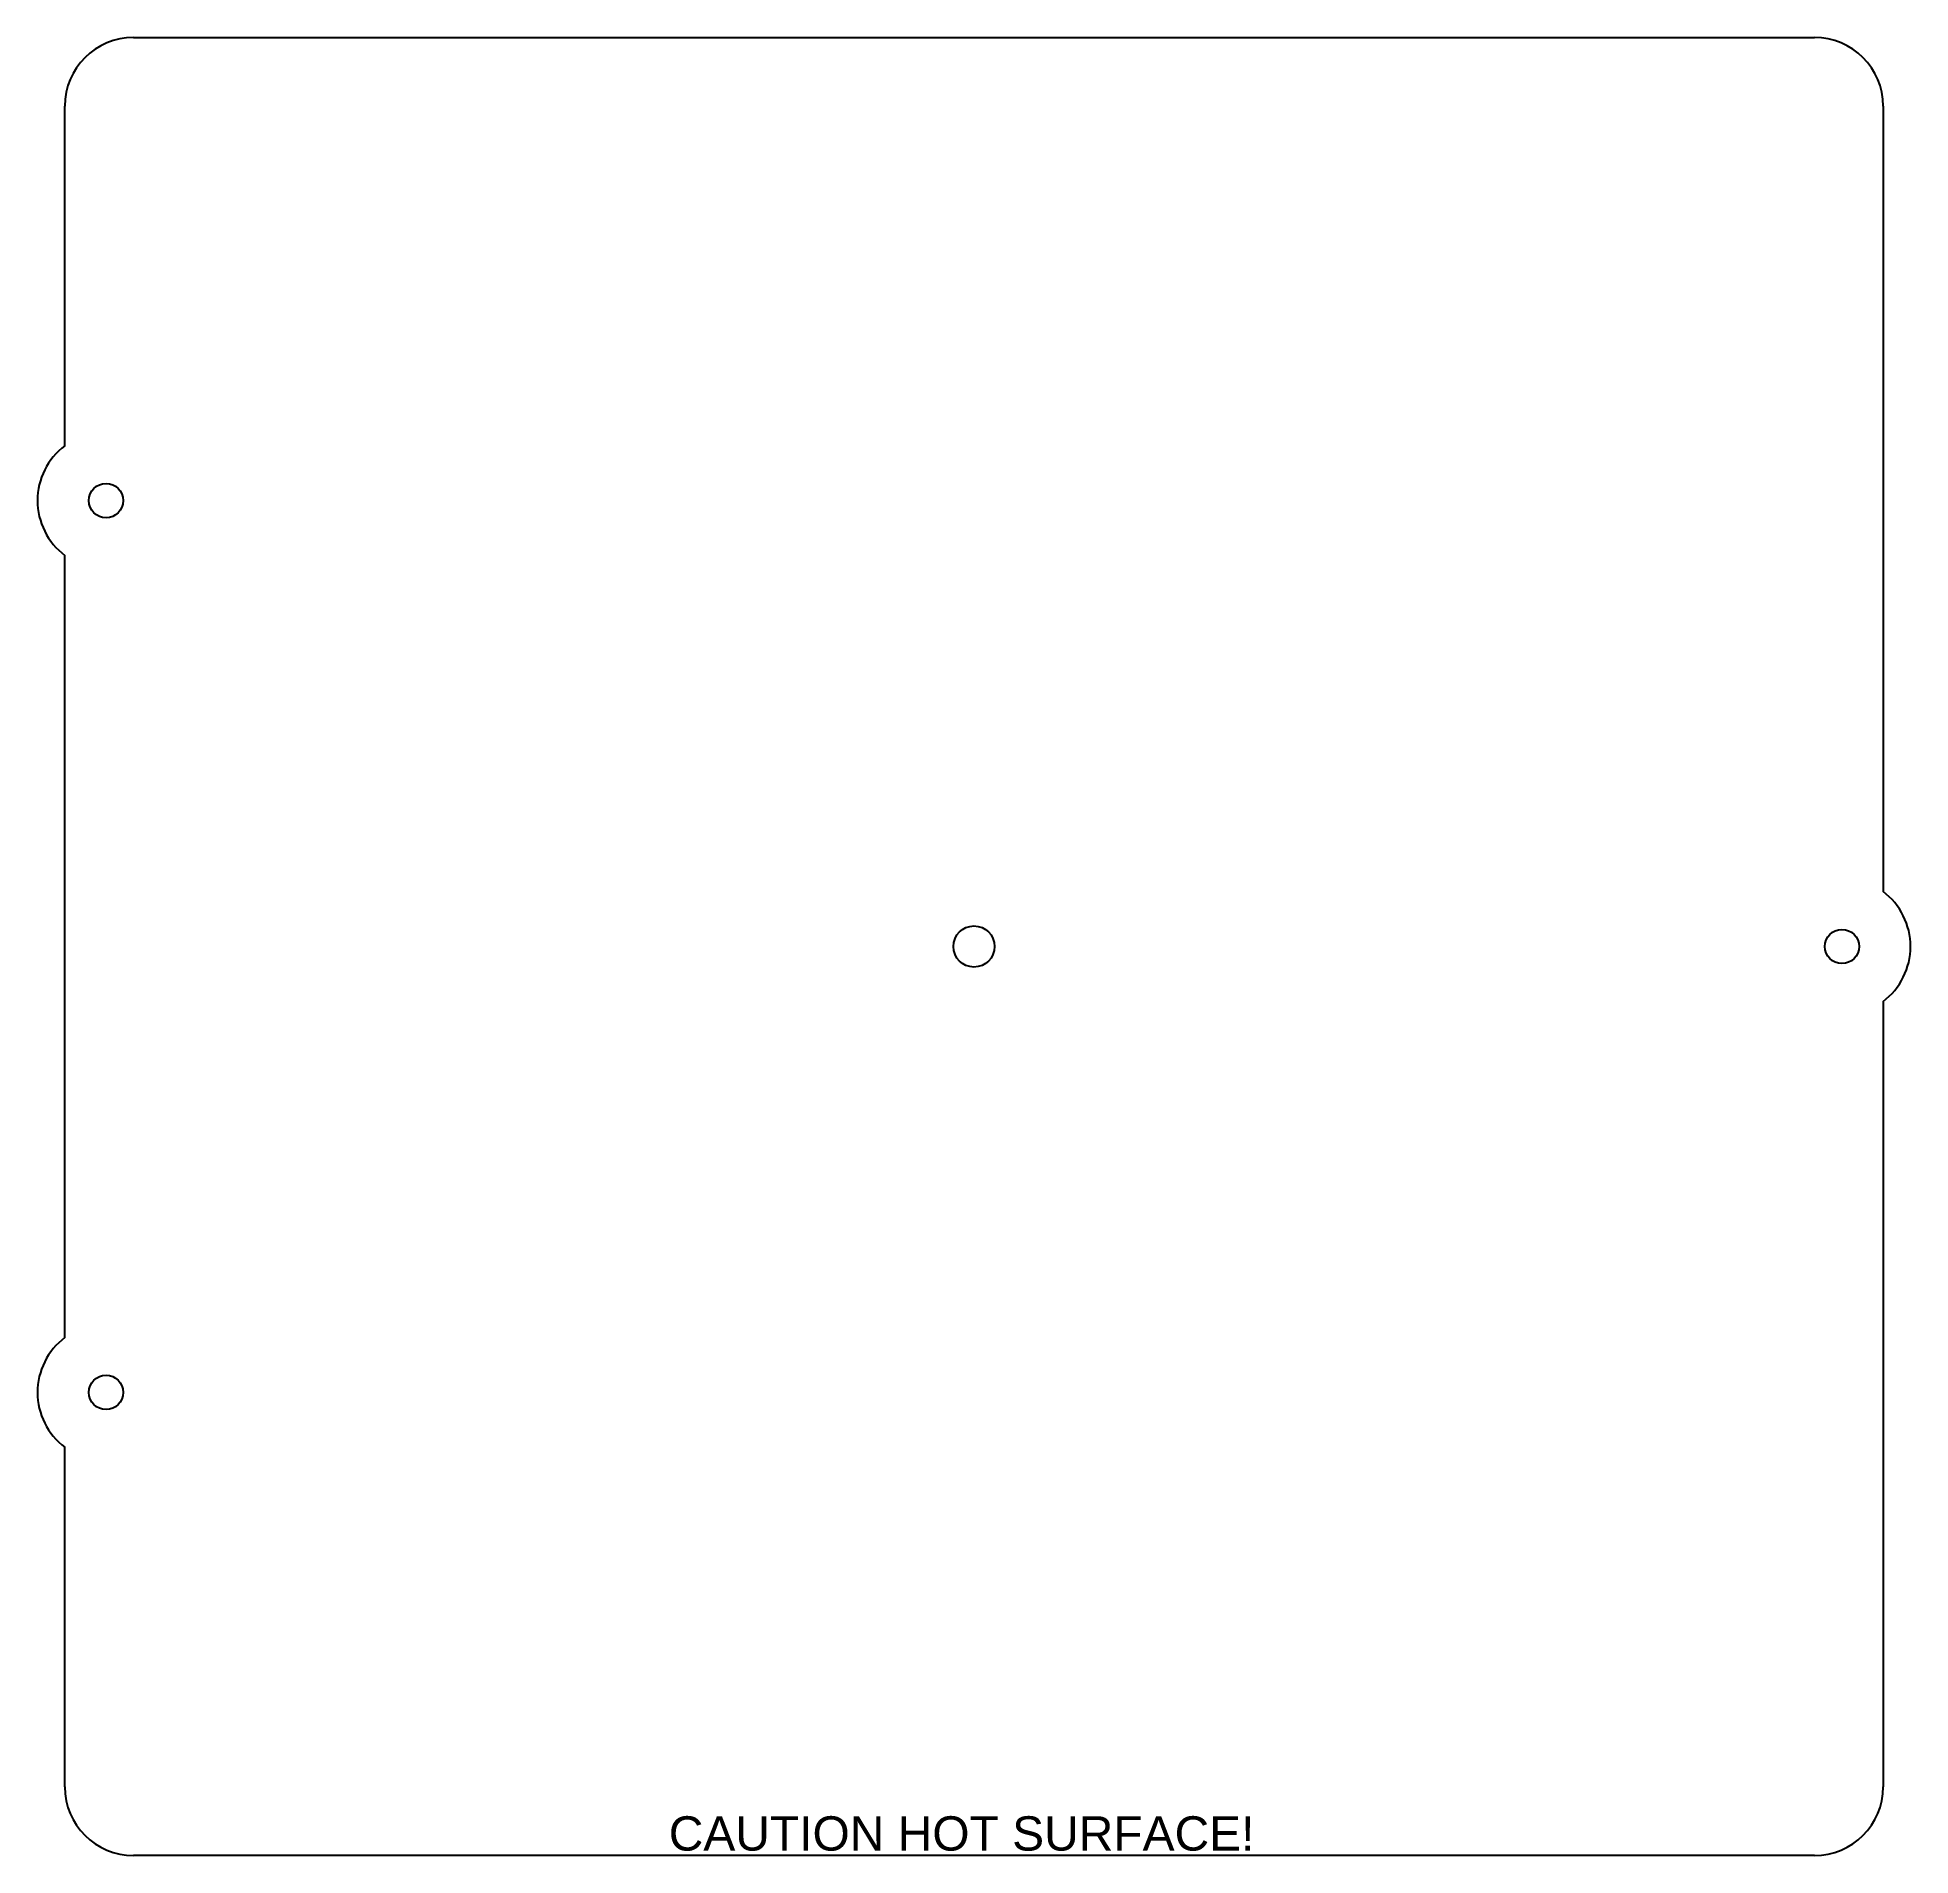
# Model space of a CAD drawing. Extents: x -4 to 269, y 0 to 265.
import ezdxf

# ---------------------------------------------------------------- set-up
doc = ezdxf.new("R2010")
doc.units = 0
doc.layers.get('0').update_dxf_attribs({"linetype": 'CONTINUOUS'})
doc.styles.get("Standard").update_dxf_attribs({"font": 'arial.ttf'})

msp = doc.modelspace()

# ---------------------------------------------------------------- linework, layer by layer
at = {"color": 1}
for p, q in [((10, 265), (255, 265)), ((0, 205.5), (0, 255)), ((265, 255), (265, 140.5)), ((0, 75.5), (0, 189.5)), ((265, 124.5), (265, 10)), ((0, 10), (0, 59.5)), ((255, 0), (10, 0))]:
    msp.add_line(p, q, dxfattribs=at)
for centre, radius in [((6, 197.5), 2.5), ((132.5, 132.5), 3), ((259, 132.5), 2.5), ((6, 67.5), 2.5)]:
    msp.add_circle(centre, radius, dxfattribs=at)
msp.add_circle((132.5, 132.5), 0)
msp.add_circle((132.5, 132.5), 0)
msp.add_circle((132.5, 132.5), 0)
for centre, start, end in [((10, 255), 90, 180), ((255, 255), 0, 90), ((6, 197.5), 126.8699, 233.1301), ((259, 132.5), 306.8699, 53.1301), ((6, 67.5), 126.8699, 233.1301), ((10, 10), 180, 270), ((255, 10), 270, 0)]:
    msp.add_arc(centre, 10, start, end, dxfattribs=at)

# ---------------------------------------------------------------- texts
at = {"color": 5, "linetype": 'CONTINUOUS'}
msp.add_text('CAUTION HOT SURFACE!', height=5, dxfattribs=at).set_placement((88.01, 0.72))

doc.saveas('drawing.dxf')
